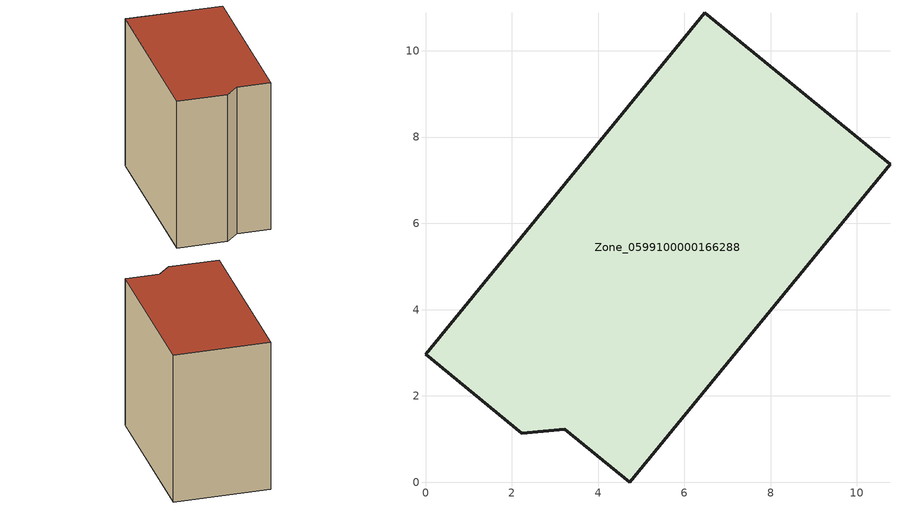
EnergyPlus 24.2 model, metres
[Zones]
Zone_0599100000166288
 floor ground (C_G): 3.23,1.23 2.23,1.13 0,2.96 6.48,10.88 10.77,7.37 4.74,0 z0
 wall outside (C_F): 6.48,10.88 0,2.96 2.23,1.13 3.23,1.23 4.74,0 10.77,7.37 6.48,10.88 z0:9.04
 roof outside (C_R): 4.74,0 10.77,7.37 6.48,10.88 0,2.96 2.23,1.13 3.23,1.23 z9.04
[BUILDING]
Pand.0599100000166288: North Axis=0; Terrain=City; Loads Convergence Tolerance Value=0.04; Temperature Convergence Tolerance Value=0.4; Solar Distribution=FullExterior; Maximum Number of Warmup Days=25; Minimum Number of Warmup Days=1
[Site:Location]
Rotterdam.The.Hague.AP_ZH_NLD Design_Conditions: Latitude=51.96; Longitude=4.45; Time Zone=1; Elevation=-4.5
[SITE:GROUNDTEMPERATURE:BUILDINGSURFACE]
18, 18, 18, 18, 18, 18, 18, 18, 18, 18, 18, 18
[MATERIAL] Thermal Absorptance=0.9; Solar Absorptance=0.7; Visible Absorptance=0.7
Name | Roughness | Thickness | Conductivity | Density | Specific Heat
G.TI.1946 | MediumSmooth | 0.15 | 1 | 540 | 1210
F.TI.1946 | Rough | 0.3 | 0.857143 | 1920 | 840
R.TI.1946 | MediumRough | 0.2 | 0.1 | 1500 | 1000
[CONSTRUCTION]
C_G: G.TI.1946
C_F: F.TI.1946
C_R: R.TI.1946
[ZONE]
Zone_0599100000166288: Type=1; Multiplier=1; Ceiling Height=Autocalculate; Volume=Autocalculate; Floor Area=autocalculate; Part of Total Floor Area=Yes
[ZONEINFILTRATION:DESIGNFLOWRATE]
Infil_Zone_0599100000166288: Zone or ZoneList or Space or SpaceList=Zone_0599100000166288; Schedule=AlwaysOn; Design Flow Rate Calculation Method=Flow/Area; Flow Rate per Floor Area=0.003; Constant Term Coefficient=1; Temperature Term Coefficient=0; Velocity Term Coefficient=0; Velocity Squared Term Coefficient=0
[HVACTEMPLATE:ZONE:IDEALLOADSAIRSYSTEM]
Zone_0599100000166288: Maximum Heating Supply Air Temperature=50; Minimum Cooling Supply Air Temperature=13; Maximum Heating Supply Air Humidity Ratio=0.0156; Minimum Cooling Supply Air Humidity Ratio=0.0077; Heating Limit=NoLimit; Cooling Limit=NoLimit; Dehumidification Control Type=ConstantSensibleHeatRatio; Cooling Sensible Heat Ratio=0.7; Dehumidification Setpoint=60; Humidification Control Type=None; Humidification Setpoint=30; Outdoor Air Method=None; Outdoor Air Flow Rate per Person=0.00944; Outdoor Air Flow Rate per Zone Floor Area=0; Outdoor Air Flow Rate per Zone=0; Demand Controlled Ventilation Type=None; Outdoor Air Economizer Type=NoEconomizer; Heat Recovery Type=None; Sensible Heat Recovery Effectiveness=0.7; Latent Heat Recovery Effectiveness=0.65
[ZONECONTROL:THERMOSTAT]
ThermostatControl_Zone_0599100000166288: Zone or ZoneList=Zone_0599100000166288; Control Type Schedule=DualSetpointControlType; Control 1=Thermostat_Zone_0599100000166288; Temperature Difference Between Cutout And Setpoint=0
[THERMOSTATSETPOINT:DUALSETPOINT]
Thermostat_Zone_0599100000166288: Heating Setpoint Temperature Schedule=HeatingSetpoint_Zone_0599100000166288; Cooling Setpoint Temperature Schedule=CoolingSetpoint_Zone_0599100000166288
[SCHEDULE:COMPACT]
HeatingSetpoint_Zone_0599100000166288: Through: 12/31, For: AllDays, Until: 24:00, 21
CoolingSetpoint_Zone_0599100000166288: Through: 12/31, For: AllDays, Until: 24:00, 24
DualSetpointControlType: Through: 12/31, For: AllDays, Until: 24:00, 4
AlwaysOn: Through: 12/31, For: AllDays, Until: 24:00, 1
